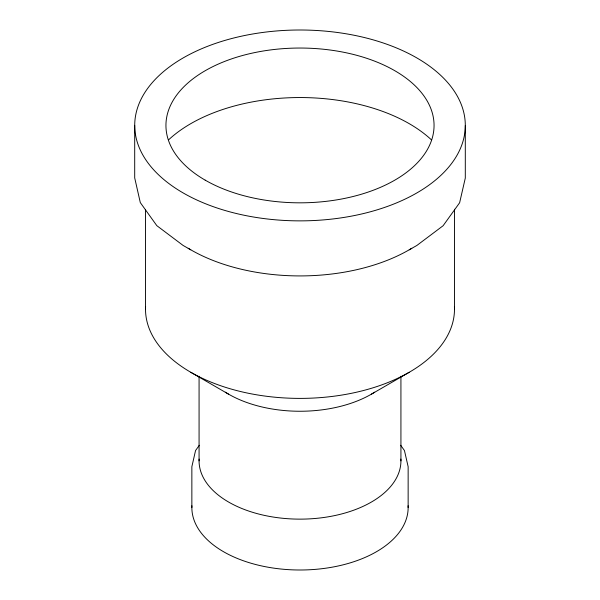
<?xml version="1.0" encoding="UTF-8"?>
<svg xmlns="http://www.w3.org/2000/svg" width="600" height="600" viewBox="0 0 600 600"><rect width="100%" height="100%" fill="white"/><g stroke="black" fill="none" stroke-linecap="round" stroke-linejoin="round"><path stroke-width="0.9" d="M191.858 507.57L191.858 466.702L195.548 450.548L199.327 445.275M199.072 460.868L199.072 376.237M400.928 460.868L400.928 376.237M408.143 507.57L408.143 466.702L404.452 450.548L400.673 445.275M371.37 394.185L409.237 372.27M409.237 249.795L416.88 245.452L443.115 225.728L459.63 202.748L465.3 178.065L465.3 125.528A165.3 95.438 0 0 0 217.485 42.742A165.3 95.438 0 0 0 217.215 208.035A165.3 95.438 0 0 0 465.3 125.528M190.762 249.795L183.113 245.452L156.81 225.653L140.303 202.597L134.7 177.885L134.7 125.347M190.762 372.27L228.63 394.185M454.485 209.25L454.485 309.285M145.515 210.015L145.515 309.12M374.663 392.19A100.927 58.267 0 0 1 225.337 392.19M454.418 306.615A154.485 89.19 0 0 1 299.858 398.393A154.485 89.19 0 0 1 145.59 306.45M411.78 248.295A154.485 89.19 0 0 1 188.212 248.288M168.75 139.695A154.485 89.19 0 0 1 431.317 139.755M408.097 505.763A108.142 62.43 0 0 1 300 570A108.142 62.43 0 0 1 191.903 505.763M400.882 459.082A100.927 58.267 0 0 1 300 519.135A100.927 58.267 0 0 1 199.118 459.082M205.208 180.157A134.055 77.392 0 0 0 429.487 145.462A134.055 77.392 0 0 0 265.305 50.677A134.055 77.392 0 0 0 205.208 180.157"/></g></svg>
